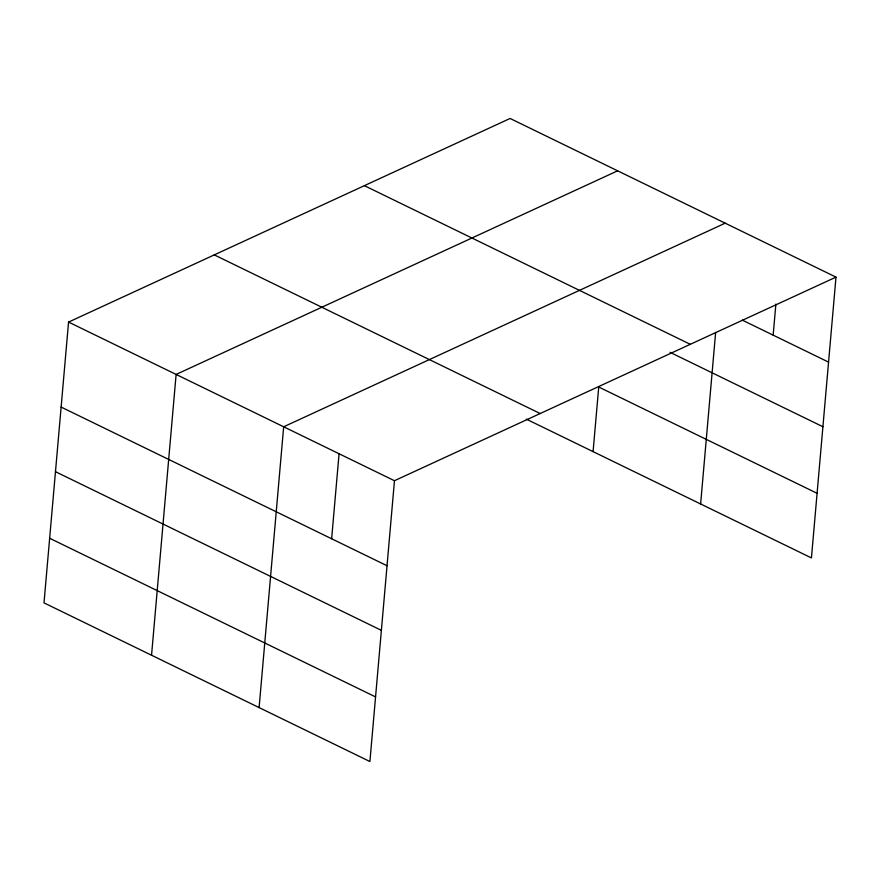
<?xml version="1.0" encoding="UTF-8"?>
<svg xmlns="http://www.w3.org/2000/svg" width="880" height="880" viewBox="0 0 880 880"><rect width="100%" height="100%" fill="white"/><g stroke="black" fill="none" stroke-linecap="round" stroke-linejoin="round"><path stroke-width="1.32" d="M836 277.123L510.092 118.47L68.563 322.08L44 602.877L369.908 761.53L394.471 480.722L836 277.123L811.437 557.92L526.317 419.133M151.547 655.237L176.121 374.429L617.639 170.819M259.105 707.586L283.668 426.789L725.186 223.179M331.639 538.758L339.075 453.75M593.076 451.627L598.73 387.013L817.091 493.306M700.623 503.987L715.638 332.409M773.157 335.159L775.874 304.117M742.379 320.166L828.564 362.12M364.386 185.658L690.294 344.311M670.065 352.341L822.91 426.734M214.269 254.881L540.177 413.534M68.563 322.08L394.471 480.722M61.127 407.077L387.035 565.73M55.473 471.691L381.381 630.344M49.654 538.263L375.562 696.916"/></g></svg>
